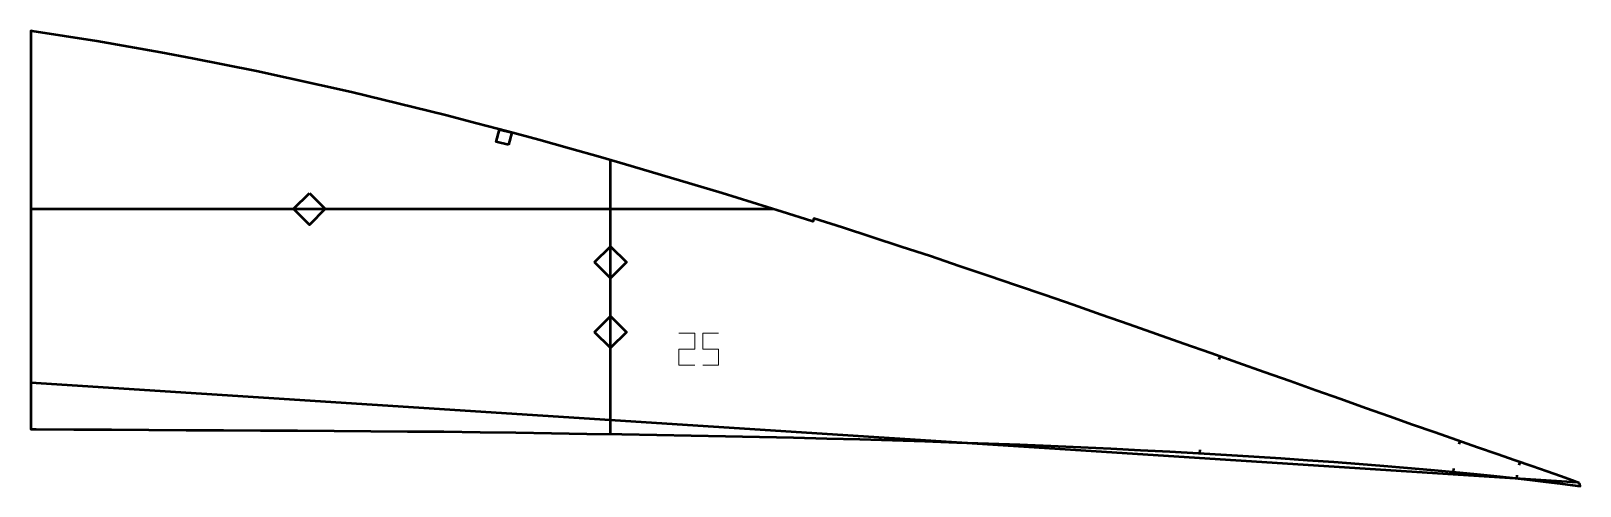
# Model space of a CAD drawing. Header units: metres. Extents: x 501 to 988, y 113 to 256.
import ezdxf

# ---------------------------------------------------------------- set-up
doc = ezdxf.new("R2010")
doc.units = ezdxf.units.M
doc.layers.add('Layer', color=1, linetype='Continuous', lineweight=50)
doc.layers.add('NumLabel', color=1, linetype='Continuous', lineweight=15)

msp = doc.modelspace()

# ---------------------------------------------------------------- linework, layer by layer
at = {"layer": 'Layer', "color": 7}
for p, q in [((683.29, 129.18), (683.29, 215.35)), ((501.17, 200), (734.44, 200)), ((582.67, 200), (594.67, 200)), ((683.29, 177.24), (683.29, 189.24)), ((683.29, 155.29), (683.29, 167.29)), ((501.17, 145.42), (987.15, 114.02))]:
    msp.add_line(p, q, dxfattribs=at)
at = {"layer": 'Layer'}
for p, q in [((874.79, 153.63), (874.46, 152.69)), ((950.2, 126.94), (949.88, 125.99)), ((868.47, 124.19), (868.4, 123.19)), ((948.27, 118.33), (948.18, 117.34)), ((969.11, 120.4), (968.78, 119.46)), ((968.15, 116.26), (968.08, 115.26))]:
    msp.add_line(p, q, dxfattribs=at)
for points in [[(987.84, 113.77), (985.61, 114.58), (981.87, 115.92), (977.63, 117.44), (972.9, 119.1), (967.66, 120.9), (961.94, 122.87), (955.8, 124.99), (949.29, 127.25), (942.48, 129.64), (935.4, 132.13), (928.09, 134.71), (920.56, 137.38), (912.84, 140.12), (904.95, 142.92), (896.9, 145.78), (888.71, 148.69), (880.41, 151.64), (872, 154.62), (863.5, 157.62), (854.92, 160.65), (846.26, 163.69), (837.53, 166.74), (828.73, 169.8), (819.86, 172.87), (810.93, 175.93), (801.95, 179), (792.91, 182.05), (783.82, 185.1), (774.67, 188.13), (765.47, 191.15), (756.22, 194.14), (747.19, 197.03), (746.89, 196.08), (746.62, 196.17), (737.27, 199.12), (727.87, 202.05), (718.41, 204.95), (708.91, 207.82), (699.36, 210.67), (689.77, 213.48), (680.13, 216.26), (670.46, 219), (660.75, 221.69), (651.01, 224.34), (641.24, 226.93), (631.43, 229.47), (621.6, 231.94), (611.74, 234.35), (601.85, 236.69), (591.92, 238.96), (581.97, 241.17), (572, 243.3), (562, 245.35), (551.98, 247.32), (541.94, 249.22), (531.89, 251.04), (521.81, 252.76), (511.7, 254.39), (501.56, 255.93), (501.17, 255.99), (501.17, 130.76), (502.82, 130.75), (514.62, 130.67), (526.42, 130.6), (538.2, 130.53), (549.94, 130.45), (561.62, 130.38), (573.27, 130.33), (584.89, 130.28), (596.45, 130.23), (607.98, 130.15), (619.48, 130.05), (630.92, 129.95), (642.29, 129.84), (653.57, 129.69), (664.77, 129.51), (675.89, 129.31), (686.9, 129.12), (697.84, 128.94), (708.7, 128.75), (719.47, 128.55), (730.16, 128.32), (740.78, 128.07), (751.3, 127.82), (761.69, 127.55), (771.94, 127.26), (782.09, 126.93), (792.16, 126.58), (802.14, 126.22), (811.97, 125.86), (821.64, 125.47), (831.16, 125.06), (840.59, 124.61), (849.9, 124.14), (859.07, 123.68), (868.06, 123.21), (876.85, 122.71), (885.48, 122.17), (894, 121.59), (902.39, 121.01), (910.59, 120.43), (918.56, 119.84), (926.3, 119.23), (933.82, 118.61), (941.07, 117.98), (948.03, 117.35), (954.66, 116.71), (960.92, 116.06), (966.8, 115.41), (972.26, 114.78), (977.24, 114.19), (981.71, 113.65), (985.65, 113.15), (988, 112.84), (987.84, 113.77)], [(651.27, 220.13), (647.4, 221.16), (648.43, 225.02), (652.29, 224), (651.27, 220.13)], [(588.67, 205), (593.67, 200), (588.67, 195), (583.67, 200), (588.67, 205)], [(678.29, 183.24), (683.29, 188.24), (688.29, 183.24), (683.29, 178.24), (678.29, 183.24)], [(678.29, 161.29), (683.29, 166.29), (688.29, 161.29), (683.29, 156.29), (678.29, 161.29)]]:
    msp.add_lwpolyline(points, close=True, dxfattribs=at)
at = {"layer": 'NumLabel', "color": 1}
for points in [[(704.78, 160.88), (709.78, 160.88), (709.78, 155.88), (704.78, 155.88), (704.78, 150.88), (709.78, 150.88)], [(717.28, 160.88), (712.28, 160.88), (712.28, 155.88), (717.28, 155.88), (717.28, 150.88), (712.28, 150.88)]]:
    msp.add_lwpolyline(points, dxfattribs=at)

doc.saveas('drawing.dxf')
